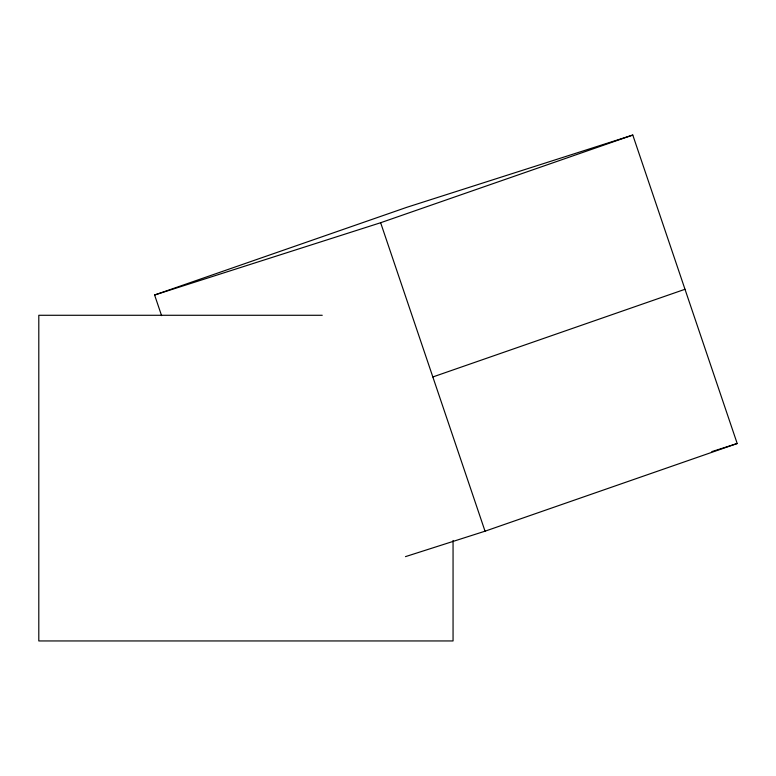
<?xml version="1.0" encoding="UTF-8"?>
<svg xmlns="http://www.w3.org/2000/svg" width="776" height="776" viewBox="0 0 776 776"><rect width="100%" height="100%" fill="white"/><g stroke="black" fill="none" stroke-linecap="round" stroke-linejoin="round"><path stroke-width="1.16" d="M161.583 315.638L154.599 295.006L406.75 207.328L632.789 135.053L737.2 443.513L485.039 531.191L405.47 556.635M154.599 295.006L380.638 222.731L632.789 135.053M432.843 376.961L684.995 289.283M711.825 451.622L737.2 443.513M322.234 315.279L38.8 315.279L38.8 640.947L453.058 640.947L453.058 540.465M380.638 222.731L485.039 531.191"/></g></svg>
